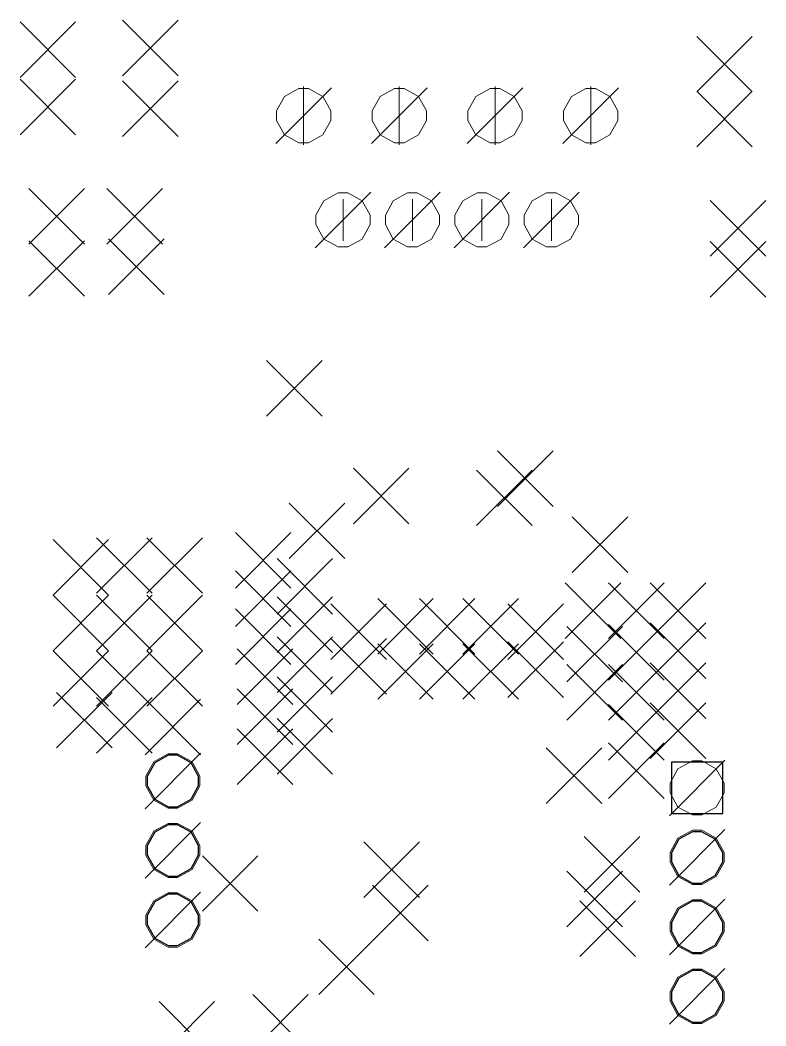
# Model space of a CAD drawing. Header units: millimetres. Extents: x 6 to 132, y 8 to 109.
# Drawn here: x 55.79 to 83.07, y 72.73 to 109.49 of the extents above; entities that cross this region are included whole.
import ezdxf

# ---------------------------------------------------------------- set-up
doc = ezdxf.new("R2010")
doc.units = ezdxf.units.MM
doc.layers.add('SLD-0', color=7, linetype='Continuous')

msp = doc.modelspace()

# ---------------------------------------------------------------- linework, layer by layer
at = {"layer": 'SLD-0', "color": 7, "lineweight": 0}
for p, q in [((55.79, 109.429), (57.822, 107.396)), ((55.79, 107.396), (57.822, 109.429)), ((59.537, 109.492), (61.568, 107.459)), ((59.537, 107.459), (61.568, 109.492)), ((80.538, 108.897), (82.569, 106.866)), ((80.538, 106.866), (82.569, 108.897)), ((55.79, 107.333), (57.822, 105.301)), ((55.79, 105.301), (57.822, 107.333)), ((59.537, 107.269), (61.568, 105.238)), ((59.537, 105.238), (61.568, 107.269)), ((65.145, 104.983), (67.177, 107.016)), ((65.985, 106.989), (65.46, 106.7)), ((66.161, 106.989), (65.985, 106.989)), ((66.161, 107.067), (66.161, 104.932)), ((66.336, 106.989), (66.161, 106.989)), ((66.861, 106.7), (66.336, 106.989)), ((68.646, 104.983), (70.677, 107.016)), ((69.485, 106.989), (68.96, 106.7)), ((69.661, 106.989), (69.485, 106.989)), ((69.661, 107.067), (69.661, 104.932)), ((69.836, 106.989), (69.661, 106.989)), ((70.361, 106.7), (69.836, 106.989)), ((72.144, 104.983), (74.177, 107.016)), ((72.985, 106.989), (72.46, 106.7)), ((73.161, 106.989), (72.985, 106.989)), ((73.161, 107.067), (73.161, 104.932)), ((73.336, 106.989), (73.161, 106.989)), ((73.861, 106.7), (73.336, 106.989)), ((75.645, 104.983), (77.678, 107.016)), ((76.485, 106.989), (75.96, 106.7)), ((76.662, 106.989), (76.485, 106.989)), ((76.662, 107.067), (76.662, 104.932)), ((76.835, 106.989), (76.662, 106.989)), ((77.36, 106.7), (76.835, 106.989)), ((65.46, 106.7), (65.17, 106.175)), ((67.152, 106.175), (66.861, 106.7)), ((68.96, 106.7), (68.67, 106.175)), ((70.652, 106.175), (70.361, 106.7)), ((72.46, 106.7), (72.171, 106.175)), ((74.152, 106.175), (73.861, 106.7)), ((75.96, 106.7), (75.671, 106.175)), ((77.651, 106.175), (77.36, 106.7)), ((80.538, 106.897), (82.569, 104.865)), ((80.538, 104.865), (82.569, 106.897)), ((65.17, 106.175), (65.17, 106)), ((65.17, 106), (65.17, 105.825)), ((67.152, 106), (67.152, 106.175)), ((67.152, 105.825), (67.152, 106)), ((68.67, 106.175), (68.67, 106)), ((68.67, 106), (68.67, 105.825)), ((70.652, 106), (70.652, 106.175)), ((70.652, 105.825), (70.652, 106)), ((72.171, 106.175), (72.171, 106)), ((72.171, 106), (72.171, 105.825)), ((74.152, 106), (74.152, 106.175)), ((74.152, 105.825), (74.152, 106)), ((75.671, 106.175), (75.671, 106)), ((75.671, 106), (75.671, 105.825)), ((77.651, 106), (77.651, 106.175)), ((77.651, 105.825), (77.651, 106)), ((65.17, 105.825), (65.46, 105.3)), ((66.861, 105.3), (67.152, 105.825)), ((68.67, 105.825), (68.96, 105.3)), ((70.361, 105.3), (70.652, 105.825)), ((72.171, 105.825), (72.46, 105.3)), ((73.861, 105.3), (74.152, 105.825)), ((75.671, 105.825), (75.96, 105.3)), ((77.36, 105.3), (77.651, 105.825)), ((65.46, 105.3), (65.985, 105.009)), ((66.336, 105.009), (66.861, 105.3)), ((68.96, 105.3), (69.485, 105.009)), ((69.836, 105.009), (70.361, 105.3)), ((72.46, 105.3), (72.985, 105.009)), ((73.336, 105.009), (73.861, 105.3)), ((75.96, 105.3), (76.485, 105.009)), ((76.835, 105.009), (77.36, 105.3)), ((65.985, 105.009), (66.161, 105.009)), ((66.161, 105.009), (66.336, 105.009)), ((69.485, 105.009), (69.661, 105.009)), ((69.661, 105.009), (69.836, 105.009)), ((72.985, 105.009), (73.161, 105.009)), ((73.161, 105.009), (73.336, 105.009)), ((76.485, 105.009), (76.662, 105.009)), ((76.662, 105.009), (76.835, 105.009)), ((56.108, 103.332), (58.14, 101.301)), ((56.108, 101.301), (58.14, 103.332)), ((58.965, 103.332), (60.997, 101.301)), ((58.965, 101.301), (60.997, 103.332)), ((66.585, 101.173), (68.617, 103.206)), ((67.425, 103.18), (66.9, 102.891)), ((67.601, 103.18), (67.425, 103.18)), ((67.776, 103.18), (67.601, 103.18)), ((67.601, 102.952), (67.601, 101.428)), ((68.301, 102.891), (67.776, 103.18)), ((69.125, 101.173), (71.158, 103.206)), ((69.964, 103.18), (69.439, 102.891)), ((70.141, 103.18), (69.964, 103.18)), ((70.316, 103.18), (70.141, 103.18)), ((70.141, 102.952), (70.141, 101.428)), ((70.841, 102.891), (70.316, 103.18)), ((71.665, 101.173), (73.697, 103.206)), ((72.505, 103.18), (71.981, 102.891)), ((72.68, 103.18), (72.505, 103.18)), ((72.856, 103.18), (72.68, 103.18)), ((72.68, 102.952), (72.68, 101.428)), ((73.381, 102.891), (72.856, 103.18)), ((74.205, 101.173), (76.237, 103.206)), ((75.045, 103.18), (74.52, 102.891)), ((75.222, 103.18), (75.045, 103.18)), ((75.395, 103.18), (75.222, 103.18)), ((75.222, 102.952), (75.222, 101.428)), ((75.92, 102.891), (75.395, 103.18)), ((66.9, 102.891), (66.61, 102.366)), ((68.592, 102.366), (68.301, 102.891)), ((69.439, 102.891), (69.15, 102.366)), ((71.132, 102.366), (70.841, 102.891)), ((71.981, 102.891), (71.691, 102.366)), ((73.671, 102.366), (73.381, 102.891)), ((74.52, 102.891), (74.231, 102.366)), ((76.211, 102.366), (75.92, 102.891)), ((81.037, 102.897), (83.07, 100.865)), ((81.037, 100.865), (83.07, 102.897)), ((66.61, 102.366), (66.61, 102.19)), ((68.592, 102.19), (68.592, 102.366)), ((69.15, 102.366), (69.15, 102.19)), ((71.132, 102.19), (71.132, 102.366)), ((71.691, 102.366), (71.691, 102.19)), ((73.671, 102.19), (73.671, 102.366)), ((74.231, 102.366), (74.231, 102.19)), ((76.211, 102.19), (76.211, 102.366)), ((66.61, 102.19), (66.61, 102.015)), ((66.61, 102.015), (66.9, 101.49)), ((68.301, 101.49), (68.592, 102.015)), ((68.592, 102.015), (68.592, 102.19)), ((69.15, 102.19), (69.15, 102.015)), ((69.15, 102.015), (69.439, 101.49)), ((70.841, 101.49), (71.132, 102.015)), ((71.132, 102.015), (71.132, 102.19)), ((71.691, 102.19), (71.691, 102.015)), ((71.691, 102.015), (71.981, 101.49)), ((73.381, 101.49), (73.671, 102.015)), ((73.671, 102.015), (73.671, 102.19)), ((74.231, 102.19), (74.231, 102.015)), ((74.231, 102.015), (74.52, 101.49)), ((75.92, 101.49), (76.211, 102.015)), ((76.211, 102.015), (76.211, 102.19)), ((59.028, 101.491), (61.061, 99.459)), ((59.028, 99.459), (61.061, 101.491)), ((66.9, 101.49), (67.425, 101.199)), ((67.776, 101.199), (68.301, 101.49)), ((69.439, 101.49), (69.964, 101.199)), ((70.316, 101.199), (70.841, 101.49)), ((71.981, 101.49), (72.505, 101.199)), ((72.856, 101.199), (73.381, 101.49)), ((74.52, 101.49), (75.045, 101.199)), ((75.395, 101.199), (75.92, 101.49)), ((56.108, 101.428), (58.14, 99.395)), ((56.108, 99.395), (58.14, 101.428)), ((67.425, 101.199), (67.601, 101.199)), ((67.601, 101.199), (67.776, 101.199)), ((69.964, 101.199), (70.141, 101.199)), ((70.141, 101.199), (70.316, 101.199)), ((72.505, 101.199), (72.68, 101.199)), ((72.68, 101.199), (72.856, 101.199)), ((75.045, 101.199), (75.222, 101.199)), ((75.222, 101.199), (75.395, 101.199)), ((81.037, 101.398), (83.07, 99.365)), ((81.037, 99.365), (83.07, 101.398)), ((64.808, 97.046), (66.839, 95.014)), ((64.808, 95.014), (66.839, 97.046)), ((73.253, 93.744), (75.285, 91.713)), ((73.253, 91.713), (75.285, 93.744)), ((67.983, 93.109), (70.014, 91.077)), ((67.983, 91.077), (70.014, 93.109)), ((72.49, 93.045), (74.523, 91.014)), ((72.49, 91.014), (74.523, 93.045)), ((65.633, 91.839), (67.665, 89.807)), ((65.633, 89.807), (67.665, 91.839)), ((75.984, 91.331), (78.015, 89.3)), ((75.984, 89.3), (78.015, 91.331)), ((56.997, 90.506), (59.028, 88.473)), ((56.997, 88.473), (59.028, 90.506)), ((58.584, 90.569), (60.616, 88.538)), ((58.584, 88.538), (60.616, 90.569)), ((60.426, 90.569), (62.458, 88.538)), ((60.426, 88.538), (62.458, 90.569)), ((63.664, 90.759), (65.697, 88.728)), ((63.664, 88.728), (65.697, 90.759)), ((65.188, 89.807), (67.221, 87.776)), ((65.188, 87.776), (67.221, 89.807)), ((63.664, 89.363), (65.697, 87.331)), ((63.664, 87.331), (65.697, 89.363)), ((75.729, 88.918), (77.761, 86.885)), ((75.729, 86.885), (77.761, 88.918)), ((77.316, 88.918), (79.349, 86.885)), ((77.316, 86.885), (79.349, 88.918)), ((78.84, 88.918), (80.873, 86.885)), ((78.84, 86.885), (80.873, 88.918)), ((56.997, 88.473), (59.028, 86.442)), ((56.997, 86.442), (59.028, 88.473)), ((58.584, 88.473), (60.616, 86.442)), ((58.584, 86.442), (60.616, 88.473)), ((60.426, 88.473), (62.458, 86.442)), ((60.426, 86.442), (62.458, 88.473)), ((65.188, 88.409), (67.221, 86.378)), ((65.188, 86.378), (67.221, 88.409)), ((68.872, 88.346), (70.903, 86.315)), ((68.872, 86.315), (70.903, 88.346)), ((70.396, 88.346), (72.427, 86.315)), ((70.396, 86.315), (72.427, 88.346)), ((71.983, 88.346), (74.015, 86.315)), ((71.983, 86.315), (74.015, 88.346)), ((63.664, 87.966), (65.697, 85.933)), ((63.664, 85.933), (65.697, 87.966)), ((67.156, 88.156), (69.189, 86.125)), ((67.156, 86.125), (69.189, 88.156)), ((73.634, 88.156), (75.665, 86.125)), ((73.634, 86.125), (75.665, 88.156)), ((75.792, 87.331), (77.825, 85.298)), ((75.792, 85.298), (77.825, 87.331)), ((77.316, 87.394), (79.349, 85.363)), ((77.316, 85.363), (79.349, 87.394)), ((78.84, 87.457), (80.873, 85.426)), ((78.84, 85.426), (80.873, 87.457)), ((65.188, 86.95), (67.221, 84.918)), ((65.188, 84.918), (67.221, 86.95)), ((67.156, 86.885), (69.189, 84.854)), ((67.156, 84.854), (69.189, 86.885)), ((56.997, 86.442), (59.028, 84.409)), ((56.997, 84.409), (59.028, 86.442)), ((58.584, 86.442), (60.616, 84.409)), ((58.584, 84.409), (60.616, 86.442)), ((60.426, 86.442), (62.458, 84.409)), ((60.426, 84.409), (62.458, 86.442)), ((63.728, 86.505), (65.76, 84.472)), ((63.728, 84.472), (65.76, 86.505)), ((68.872, 86.695), (70.903, 84.664)), ((68.872, 84.664), (70.903, 86.695)), ((70.396, 86.695), (72.427, 84.664)), ((70.396, 84.664), (72.427, 86.695)), ((71.983, 86.695), (74.015, 84.664)), ((71.983, 84.664), (74.015, 86.695)), ((73.634, 86.759), (75.665, 84.727)), ((73.634, 84.727), (75.665, 86.759)), ((75.792, 85.933), (77.825, 83.902)), ((75.792, 83.902), (77.825, 85.933)), ((77.316, 85.933), (79.349, 83.902)), ((77.316, 83.902), (79.349, 85.933)), ((78.84, 85.997), (80.873, 83.965)), ((78.84, 83.965), (80.873, 85.997)), ((65.188, 85.489), (67.221, 83.457)), ((65.188, 83.457), (67.221, 85.489)), ((63.728, 85.044), (65.76, 83.013)), ((63.728, 83.013), (65.76, 85.044)), ((57.124, 84.918), (59.155, 82.885)), ((57.124, 82.885), (59.155, 84.918)), ((58.584, 84.727), (60.616, 82.695)), ((58.584, 82.695), (60.616, 84.727)), ((60.362, 84.664), (62.393, 82.631)), ((60.362, 82.631), (62.393, 84.664)), ((77.316, 84.472), (79.349, 82.441)), ((77.316, 82.441), (79.349, 84.472)), ((78.84, 84.537), (80.873, 82.505)), ((78.84, 82.505), (80.873, 84.537)), ((65.188, 83.965), (67.221, 81.933)), ((65.188, 81.933), (67.221, 83.965)), ((63.728, 83.584), (65.76, 81.552)), ((63.728, 81.552), (65.76, 83.584)), ((75.03, 82.885), (77.063, 80.854)), ((75.03, 80.854), (77.063, 82.885)), ((77.316, 83.076), (79.349, 81.044)), ((77.316, 81.044), (79.349, 83.076)), ((60.362, 80.663), (62.393, 82.695)), ((60.676, 82.381), (60.387, 81.855)), ((61.201, 82.67), (60.676, 82.381)), ((61.378, 82.67), (61.201, 82.67)), ((61.553, 82.67), (61.378, 82.67)), ((62.078, 82.381), (61.553, 82.67)), ((62.369, 81.855), (62.078, 82.381)), ((79.539, 80.409), (81.572, 82.441)), ((80.38, 82.415), (79.854, 82.126)), ((80.555, 82.415), (80.38, 82.415)), ((80.73, 82.415), (80.555, 82.415)), ((81.255, 82.126), (80.73, 82.415)), ((79.854, 82.126), (79.565, 81.601)), ((81.545, 81.601), (81.255, 82.126)), ((60.387, 81.855), (60.387, 81.679)), ((60.387, 81.679), (60.387, 81.504)), ((62.369, 81.679), (62.369, 81.855)), ((62.369, 81.504), (62.369, 81.679)), ((60.387, 81.504), (60.676, 80.979)), ((62.078, 80.979), (62.369, 81.504)), ((79.565, 81.601), (79.565, 81.426)), ((79.565, 81.426), (79.565, 81.25)), ((81.545, 81.426), (81.545, 81.601)), ((81.545, 81.25), (81.545, 81.426)), ((60.676, 80.979), (61.201, 80.688)), ((61.553, 80.688), (62.078, 80.979)), ((79.565, 81.25), (79.854, 80.726)), ((81.255, 80.726), (81.545, 81.25)), ((61.201, 80.688), (61.378, 80.688)), ((61.378, 80.688), (61.553, 80.688)), ((79.854, 80.726), (80.38, 80.435)), ((80.73, 80.435), (81.255, 80.726)), ((60.362, 78.122), (62.393, 80.155)), ((80.38, 80.435), (80.555, 80.435)), ((80.555, 80.435), (80.73, 80.435)), ((60.676, 79.841), (60.387, 79.316)), ((61.201, 80.13), (60.676, 79.841)), ((61.378, 80.13), (61.201, 80.13)), ((61.553, 80.13), (61.378, 80.13)), ((62.078, 79.841), (61.553, 80.13)), ((62.369, 79.316), (62.078, 79.841)), ((79.539, 77.869), (81.572, 79.901)), ((80.38, 79.875), (79.854, 79.586)), ((80.555, 79.875), (80.38, 79.875)), ((80.73, 79.875), (80.555, 79.875)), ((81.255, 79.586), (80.73, 79.875)), ((68.363, 79.456), (70.396, 77.425)), ((68.363, 77.425), (70.396, 79.456)), ((76.428, 79.647), (78.46, 77.615)), ((76.428, 77.615), (78.46, 79.647)), ((79.854, 79.586), (79.565, 79.061)), ((81.545, 79.061), (81.255, 79.586)), ((60.387, 79.316), (60.387, 79.139)), ((60.387, 79.139), (60.387, 78.964)), ((62.369, 79.139), (62.369, 79.316)), ((62.369, 78.964), (62.369, 79.139)), ((79.565, 79.061), (79.565, 78.884)), ((81.545, 78.884), (81.545, 79.061)), ((60.387, 78.964), (60.676, 78.44)), ((62.078, 78.44), (62.369, 78.964)), ((62.458, 78.948), (64.49, 76.917)), ((62.458, 76.917), (64.49, 78.948)), ((79.565, 78.884), (79.565, 78.711)), ((79.565, 78.711), (79.854, 78.186)), ((81.255, 78.186), (81.545, 78.711)), ((81.545, 78.711), (81.545, 78.884)), ((60.676, 78.44), (61.201, 78.148)), ((61.553, 78.148), (62.078, 78.44)), ((75.792, 78.377), (77.825, 76.345)), ((75.792, 76.345), (77.825, 78.377)), ((61.201, 78.148), (61.378, 78.148)), ((61.378, 78.148), (61.553, 78.148)), ((79.854, 78.186), (80.38, 77.895)), ((80.73, 77.895), (81.255, 78.186)), ((60.362, 75.583), (62.393, 77.615)), ((61.201, 77.589), (60.676, 77.3)), ((61.378, 77.589), (61.201, 77.589)), ((61.553, 77.589), (61.378, 77.589)), ((62.078, 77.3), (61.553, 77.589)), ((68.68, 77.869), (70.713, 75.838)), ((68.68, 75.838), (70.713, 77.869)), ((80.38, 77.895), (80.555, 77.895)), ((80.555, 77.895), (80.73, 77.895)), ((60.676, 77.3), (60.387, 76.775)), ((62.369, 76.775), (62.078, 77.3)), ((76.269, 77.297), (78.302, 75.266)), ((76.269, 75.266), (78.302, 77.297)), ((79.539, 75.329), (81.572, 77.36)), ((80.38, 77.336), (79.854, 77.046)), ((80.555, 77.336), (80.38, 77.336)), ((80.73, 77.336), (80.555, 77.336)), ((81.255, 77.046), (80.73, 77.336)), ((79.854, 77.046), (79.565, 76.521)), ((81.545, 76.521), (81.255, 77.046)), ((60.387, 76.775), (60.387, 76.6)), ((60.387, 76.6), (60.387, 76.425)), ((62.369, 76.6), (62.369, 76.775)), ((62.369, 76.425), (62.369, 76.6)), ((79.565, 76.521), (79.565, 76.345)), ((81.545, 76.345), (81.545, 76.521)), ((60.387, 76.425), (60.676, 75.9)), ((62.078, 75.9), (62.369, 76.425)), ((79.565, 76.345), (79.565, 76.17)), ((79.565, 76.17), (79.854, 75.645)), ((81.255, 75.645), (81.545, 76.17)), ((81.545, 76.17), (81.545, 76.345)), ((60.676, 75.9), (61.201, 75.609)), ((61.553, 75.609), (62.078, 75.9)), ((66.712, 75.901), (68.743, 73.869)), ((66.712, 73.869), (68.743, 75.901)), ((61.201, 75.609), (61.378, 75.609)), ((61.378, 75.609), (61.553, 75.609)), ((79.854, 75.645), (80.38, 75.354)), ((80.73, 75.354), (81.255, 75.645)), ((80.38, 75.354), (80.555, 75.354)), ((80.555, 75.354), (80.73, 75.354)), ((79.539, 72.789), (81.572, 74.821)), ((80.38, 74.796), (79.854, 74.506)), ((80.555, 74.796), (80.38, 74.796)), ((80.73, 74.796), (80.555, 74.796)), ((81.255, 74.506), (80.73, 74.796)), ((79.854, 74.506), (79.565, 73.981)), ((81.545, 73.981), (81.255, 74.506)), ((79.565, 73.981), (79.565, 73.805)), ((81.545, 73.805), (81.545, 73.981)), ((60.871, 73.615), (62.902, 71.582)), ((60.871, 71.582), (62.902, 73.615)), ((64.299, 73.869), (66.33, 71.837)), ((64.299, 71.837), (66.33, 73.869)), ((79.565, 73.805), (79.565, 73.63)), ((79.565, 73.63), (79.854, 73.105)), ((81.255, 73.105), (81.545, 73.63)), ((81.545, 73.63), (81.545, 73.805)), ((79.854, 73.105), (80.38, 72.814)), ((80.38, 72.814), (80.555, 72.814)), ((80.555, 72.814), (80.73, 72.814)), ((80.73, 72.814), (81.255, 73.105))]:
    msp.add_line(p, q, dxfattribs=at)
at = {"layer": 'SLD-0', "color": 7}
for p, q in [((61.211, 82.619), (60.714, 82.343)), ((61.378, 82.619), (61.211, 82.619)), ((61.543, 82.619), (61.378, 82.619)), ((62.042, 82.343), (61.543, 82.619)), ((81.494, 82.366), (79.615, 82.366)), ((79.615, 82.366), (79.615, 80.485)), ((81.494, 80.485), (81.494, 82.366)), ((60.714, 82.343), (60.438, 81.846)), ((62.317, 81.846), (62.042, 82.343)), ((60.438, 81.846), (60.438, 81.679)), ((60.438, 81.679), (60.438, 81.514)), ((62.317, 81.679), (62.317, 81.846)), ((62.317, 81.514), (62.317, 81.679)), ((60.438, 81.514), (60.714, 81.015)), ((62.042, 81.015), (62.317, 81.514)), ((60.714, 81.015), (61.211, 80.739)), ((61.543, 80.739), (62.042, 81.015)), ((61.211, 80.739), (61.378, 80.739)), ((61.378, 80.739), (61.543, 80.739)), ((79.615, 80.485), (81.494, 80.485)), ((60.714, 79.803), (60.438, 79.306)), ((61.211, 80.079), (60.714, 79.803)), ((61.378, 80.079), (61.211, 80.079)), ((61.543, 80.079), (61.378, 80.079)), ((62.042, 79.803), (61.543, 80.079)), ((62.317, 79.306), (62.042, 79.803)), ((80.388, 79.824), (79.89, 79.548)), ((80.555, 79.824), (80.388, 79.824)), ((80.72, 79.824), (80.555, 79.824)), ((81.219, 79.548), (80.72, 79.824)), ((79.89, 79.548), (79.615, 79.051)), ((81.494, 79.051), (81.219, 79.548)), ((60.438, 79.306), (60.438, 79.139)), ((60.438, 79.139), (60.438, 78.974)), ((62.317, 79.139), (62.317, 79.306)), ((62.317, 78.974), (62.317, 79.139)), ((79.615, 79.051), (79.615, 78.884)), ((81.494, 78.884), (81.494, 79.051)), ((60.438, 78.974), (60.714, 78.475)), ((62.042, 78.475), (62.317, 78.974)), ((79.615, 78.884), (79.615, 78.719)), ((79.615, 78.719), (79.89, 78.22)), ((81.219, 78.22), (81.494, 78.719)), ((81.494, 78.719), (81.494, 78.884)), ((60.714, 78.475), (61.211, 78.199)), ((61.543, 78.199), (62.042, 78.475)), ((61.211, 78.199), (61.378, 78.199)), ((61.378, 78.199), (61.543, 78.199)), ((79.89, 78.22), (80.388, 77.944)), ((80.388, 77.944), (80.555, 77.944)), ((80.555, 77.944), (80.72, 77.944)), ((80.72, 77.944), (81.219, 78.22)), ((60.714, 77.264), (60.438, 76.766)), ((61.211, 77.54), (60.714, 77.264)), ((61.378, 77.54), (61.211, 77.54)), ((61.543, 77.54), (61.378, 77.54)), ((62.042, 77.264), (61.543, 77.54)), ((62.317, 76.766), (62.042, 77.264)), ((80.388, 77.284), (79.89, 77.009)), ((80.555, 77.284), (80.388, 77.284)), ((80.72, 77.284), (80.555, 77.284)), ((81.219, 77.009), (80.72, 77.284)), ((79.89, 77.009), (79.615, 76.511)), ((81.494, 76.511), (81.219, 77.009)), ((60.438, 76.766), (60.438, 76.6)), ((60.438, 76.6), (60.438, 76.434)), ((62.317, 76.6), (62.317, 76.766)), ((62.317, 76.434), (62.317, 76.6)), ((79.615, 76.511), (79.615, 76.345)), ((81.494, 76.345), (81.494, 76.511)), ((60.438, 76.434), (60.714, 75.935)), ((62.042, 75.935), (62.317, 76.434)), ((79.615, 76.345), (79.615, 76.179)), ((79.615, 76.179), (79.89, 75.68)), ((81.219, 75.68), (81.494, 76.179)), ((81.494, 76.179), (81.494, 76.345)), ((60.714, 75.935), (61.211, 75.66)), ((61.543, 75.66), (62.042, 75.935)), ((61.211, 75.66), (61.378, 75.66)), ((61.378, 75.66), (61.543, 75.66)), ((79.89, 75.68), (80.388, 75.405)), ((80.388, 75.405), (80.555, 75.405)), ((80.555, 75.405), (80.72, 75.405)), ((80.72, 75.405), (81.219, 75.68)), ((80.388, 74.745), (79.89, 74.469)), ((80.555, 74.745), (80.388, 74.745)), ((80.72, 74.745), (80.555, 74.745)), ((81.219, 74.469), (80.72, 74.745)), ((79.89, 74.469), (79.615, 73.972)), ((81.494, 73.972), (81.219, 74.469)), ((79.615, 73.972), (79.615, 73.805)), ((81.494, 73.805), (81.494, 73.972)), ((79.615, 73.805), (79.615, 73.639)), ((79.615, 73.639), (79.89, 73.141)), ((81.219, 73.141), (81.494, 73.639)), ((81.494, 73.639), (81.494, 73.805)), ((79.89, 73.141), (80.388, 72.865)), ((80.388, 72.865), (80.555, 72.865)), ((80.555, 72.865), (80.72, 72.865)), ((80.72, 72.865), (81.219, 73.141))]:
    msp.add_line(p, q, dxfattribs=at)

doc.saveas('drawing.dxf')
